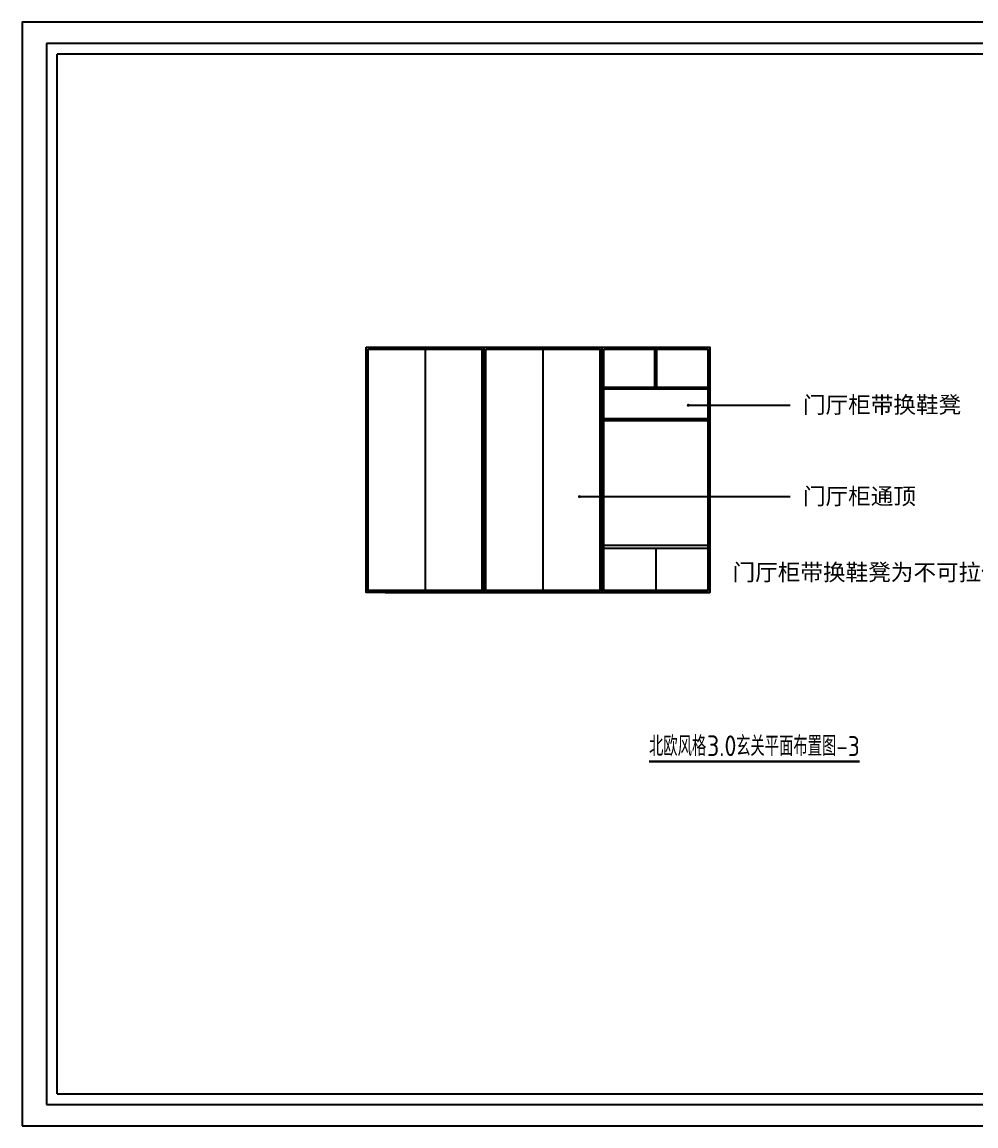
# Model space of a CAD drawing. Extents: x 96704 to 336282, y 34580 to 122302.
# Drawn here: x 153610 to 163327, y 40610 to 51858 of the extents above; entities that cross this region are included whole.
import ezdxf

# ---------------------------------------------------------------- set-up
doc = ezdxf.new("R2010")
doc.units = 0
doc.header["$LTSCALE"] = 1000
doc.header["$MEASUREMENT"] = 0
for name, color, linetype in [('DIM_SYMB', 3, 'Continuous'), ('PM-家具', 146, 'Continuous'), ('PUB_DIM', 3, 'Continuous'), ('PUB_TEXT', 7, 'Continuous')]:
    doc.layers.add(name, color=color, linetype=linetype)
doc.styles.add('_TCH_DIM', font='SIMPLEX', dxfattribs={"bigfont": 'GBCBIG'})
doc.styles.get("Standard").update_dxf_attribs({"font": 'gbenor.shx', "bigfont": 'gbcbig.shx'})
doc.dimstyles.new('ISO-25', dxfattribs={"dimtxt": 2.5, "dimasz": 2.5, "dimexe": 1.25, "dimexo": 0.625, "dimtad": 1, "dimtxsty": 'Standard', "dimcen": 2.5, "dimadec": 0, "dimazin": 0, "dimtfac": 1, "dimtmove": 0, "dimatfit": 3, "dimfxl": 1, "dimarcsym": 0})

# ---------------------------------------------------------------- blocks, each defined once
blk = doc.blocks.new('546765767')
at = {"layer": 'PM-家具', "color": 251}
for p, q in [((128199, 49544), (128199, 49930)), ((128219, 49544), (128219, 49930)), ((127679, 49544), (128739, 49544)), ((127679, 49524), (128739, 49524)), ((127679, 49224), (128739, 49224)), ((127679, 49204), (128739, 49204)), ((128759, 47930), (127659, 47930)), ((128759, 47900), (127659, 47900)), ((128209, 47900), (128209, 47470))]:
    blk.add_line(p, q, dxfattribs=at)
at = {"layer": 'PM-家具'}
blk.add_lwpolyline([(127659, 49950), (128759, 49950), (128759, 47450), (127659, 47450)], close=True, dxfattribs=at)
at = {"layer": 'PM-家具', "color": 251}
blk.add_lwpolyline([(127679, 49930), (128739, 49930), (128739, 47470), (127679, 47470)], close=True, dxfattribs=at)
blk = doc.blocks.new('546543767')
at = {"layer": 'PM-家具', "color": 251}
blk.add_line((156563, 49930), (156563, 47470), dxfattribs=at)
at = {"layer": 'PM-家具'}
blk.add_lwpolyline([(155963, 49950), (157163, 49950), (157163, 47450), (155963, 47450)], close=True, dxfattribs=at)

msp = doc.modelspace()

# ---------------------------------------------------------------- linework, layer by layer
at = {"color": 251}
for p, q in [((169299.7, 51640.2), (153858.6, 51640.2)), ((153858.6, 51640.2), (153858.6, 40827.7)), ((153858.6, 40827.7), (169299.7, 40827.7))]:
    msp.add_line(p, q, dxfattribs=at)
for p, q in [((169190.8, 51531.3), (153967.5, 51531.3)), ((153967.5, 40936.6), (153967.5, 51531.3)), ((153967.5, 40936.6), (169190.8, 40936.6))]:
    msp.add_line(p, q)
msp.add_lwpolyline([(153609.6, 40609.9), (169517.5, 40609.9), (169517.5, 51858), (153609.6, 51858)], close=True)
at = {"layer": 'DIM_SYMB', "const_width": 21}
msp.add_lwpolyline([(159996.8, 44323.4), (162142.3, 44323.4)], dxfattribs=at)
at = {"layer": 'PM-家具'}
for p, q in [((157115.1, 48545.4), (157115.1, 46045.4)), ((157307.9, 48545.4), (160615.1, 48545.4)), ((160615.1, 48545.4), (160615.1, 46045.4)), ((157307.9, 46045.4), (160615.1, 46045.4))]:
    msp.add_line(p, q, dxfattribs=at)
at = {"layer": 'PM-家具', "color": 251}
for points in [[(157135.1, 48525.4), (158295.1, 48525.4), (158295.1, 46065.4), (157135.1, 46065.4)], [(158335.1, 48525.4), (159495.1, 48525.4), (159495.1, 46065.4), (158335.1, 46065.4)]]:
    msp.add_lwpolyline(points, close=True, dxfattribs=at)

# ---------------------------------------------------------------- block references
for name, p in [('546543767', (1152.2, -1404.7)), ('546543767', (2352.2, -1404.7)), ('546765767', (31856.3, -1404.7))]:
    msp.add_blockref(name, p)

# ---------------------------------------------------------------- texts
at = {"layer": 'DIM_SYMB', "color": 7, "char_height": 168.794, "style": '_TCH_DIM'}
for s, insert, width, attachment_point in [('{\\fMicrosoft YaHei|b0|i0|c134|p34;门厅柜带换鞋凳}', (161565.4, 48042.2, 0), 2249.346, 1), ('{\\fMicrosoft YaHei|b0|i0|c134|p34;门厅柜通顶}', (161565.4, 47111, 0), 2249.346, 1), ('{\\fMicrosoft YaHei|b0|i0|c134|p34;门厅柜带换鞋凳为不可拉伸，左侧柜体可组合拉伸。}', (166143.8, 46335.8, 0), 6236.083, 3)]:
    msp.add_mtext(s, dxfattribs=dict(at, insert=insert, width=width, attachment_point=attachment_point))
at = {"layer": 'PUB_TEXT'}
for s, height, p in [('北欧风格', 202.55, (159996.8, 44378.8)), ('3.0', 210, (160586.5, 44378.8)), ('玄关平面布置图-3', 202.55, (160884, 44378.8))]:
    msp.add_text(s, height=height, dxfattribs=at).set_placement(p)

# ---------------------------------------------------------------- leaders
at = {"layer": 'PUB_DIM'}
for points in [[(160396.6, 47953.6, 0), (161435.2, 47954.9, 0)], [(159288, 47022.4, 0), (161435.2, 47023.8, 0)]]:
    msp.add_leader(points, dimstyle='ISO-25', override={"dimscale": 0, "dimasz": 120, "dimtad": 0, "dimldrblk": 'DotSmall', "dimfxl": 100, "dimfxlon": 1, "dimarcsym": 1}, dxfattribs=at)

doc.saveas('drawing.dxf')
